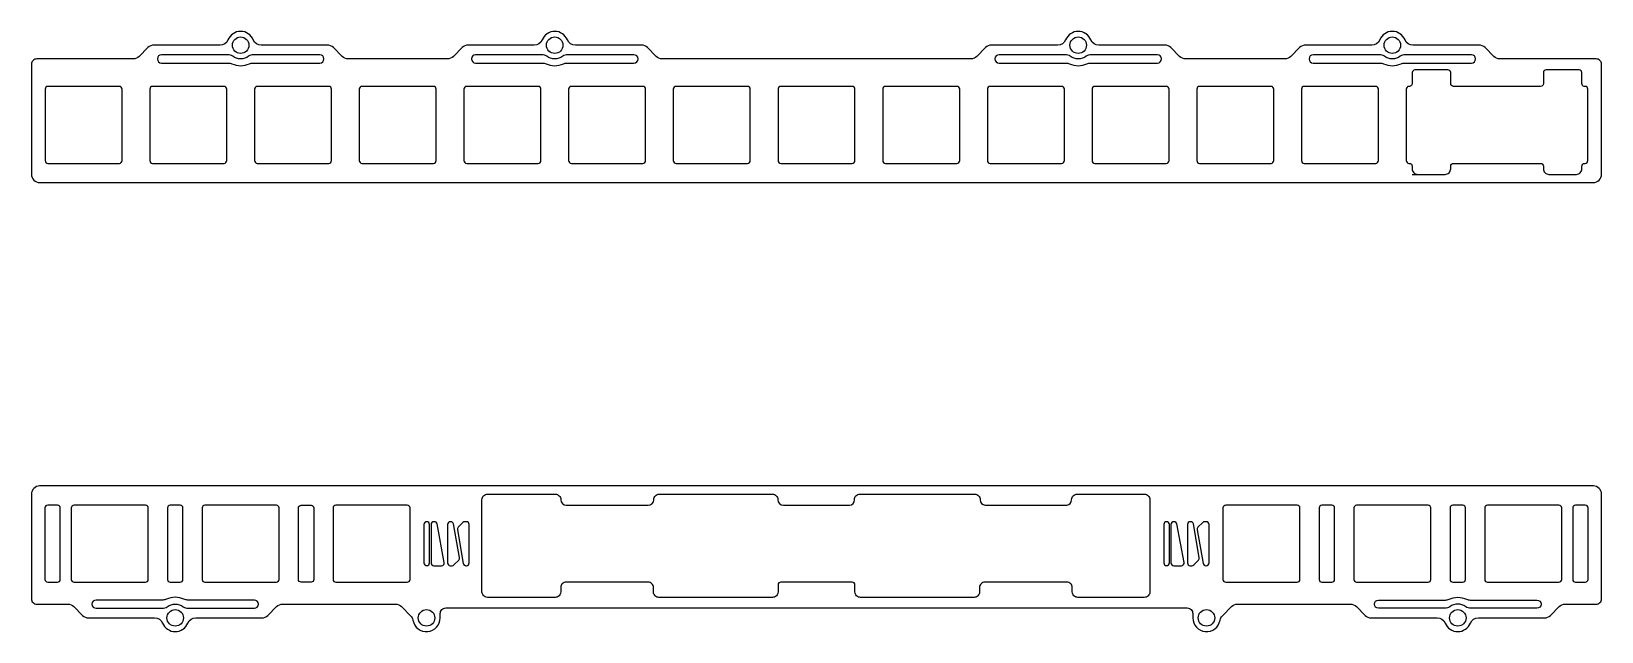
# Model space of a CAD drawing. Header units: millimetres. Extents: x -331 to -45, y -15 to 94.
import ezdxf

# ---------------------------------------------------------------- set-up
doc = ezdxf.new("R2010")
doc.units = ezdxf.units.MM
doc.layers.get('0').update_dxf_attribs({"linetype": 'CONTINUOUS'})

msp = doc.modelspace()

# ---------------------------------------------------------------- linework, layer by layer
msp.add_line((-79.91, 67.82), (-78.8, 67.82))
for points in [[(-156.44, 91.32, 0.198912), (-157.54, 90.87), (-159.12, 89.28, -0.198912), (-160.23, 88.82), (-216.37, 88.82, -0.198912), (-217.48, 89.28), (-219.06, 90.87, 0.198912), (-220.16, 91.32), (-232.18, 91.32, -0.302888), (-233.62, 92.29, 0.666963), (-238.23, 92.29, -0.302888), (-239.67, 91.32), (-251.69, 91.32, 0.198912), (-252.79, 90.87), (-254.37, 89.28, -0.198912), (-255.48, 88.82), (-273.52, 88.82, -0.198912), (-274.63, 89.28), (-276.21, 90.87, 0.198912), (-277.31, 91.32), (-289.33, 91.32, -0.302888), (-290.77, 92.29, 0.666963), (-295.38, 92.29, -0.302888), (-296.82, 91.32), (-308.84, 91.32, 0.198912), (-309.94, 90.87), (-311.52, 89.28, -0.198912), (-312.63, 88.82), (-330.15, 88.82, 0.414214), (-331.15, 87.82), (-331.15, 67.82, 0.414214), (-329.65, 66.32), (-46.95, 66.32, 0.414214), (-45.45, 67.82), (-45.45, 87.82, 0.414214), (-46.45, 88.82), (-63.97, 88.82, -0.198912), (-65.08, 89.28), (-66.66, 90.87, 0.198912), (-67.76, 91.32), (-79.78, 91.32, -0.302888), (-81.22, 92.29, 0.666963), (-85.83, 92.29, -0.302888), (-87.27, 91.32), (-99.29, 91.32, 0.198912), (-100.39, 90.87), (-101.97, 89.28, -0.198912), (-103.08, 88.82), (-121.12, 88.82, -0.198912), (-122.23, 89.28), (-123.81, 90.87, 0.198912), (-124.91, 91.32), (-136.93, 91.32, -0.302888), (-138.37, 92.29, 0.666963), (-142.98, 92.29, -0.302888), (-144.42, 91.32)], [(-278.67, 89.57), (-290.72, 89.57, 0.155639), (-291.63, 89.29, -0.319005), (-294.52, 89.29, 0.155639), (-295.43, 89.57), (-307.48, 89.57, 1), (-307.48, 88.07), (-295.32, 88.07, -0.109799), (-294.66, 87.93, 0.222277), (-291.49, 87.93, -0.109799), (-290.83, 88.07), (-278.67, 88.07, 1)], [(-234.34, 87.93, -0.109799), (-233.68, 88.07), (-221.52, 88.07, 1), (-221.52, 89.57), (-233.57, 89.57, 0.155639), (-234.48, 89.29, -0.319005), (-237.37, 89.29, 0.155639), (-238.28, 89.57), (-250.33, 89.57, 1), (-250.33, 88.07), (-238.17, 88.07, -0.109799), (-237.51, 87.93, 0.222277)], [(-142.26, 87.93, 0.222277), (-139.09, 87.93, -0.109799), (-138.43, 88.07), (-126.27, 88.07, 1), (-126.27, 89.57), (-138.32, 89.57, 0.155639), (-139.23, 89.29, -0.319005), (-142.12, 89.29, 0.155639), (-143.03, 89.57), (-155.08, 89.57, 1), (-155.08, 88.07), (-142.92, 88.07, -0.109799)], [(-85.77, 88.07, -0.109799), (-85.11, 87.93, 0.222277), (-81.94, 87.93, -0.109799), (-81.28, 88.07), (-69.12, 88.07, 1), (-69.12, 89.57), (-81.17, 89.57, 0.155639), (-82.08, 89.29, -0.319005), (-84.97, 89.29, 0.155639), (-85.88, 89.57), (-97.93, 89.57, 1), (-97.93, 88.07)], [(-72.41, 69.82), (-56.54, 69.82, -0.414214), (-56.04, 69.32), (-56.04, 68.82, 0.414214), (-55.04, 67.82), (-50.04, 67.82, 0.414214), (-49.04, 68.82), (-49.04, 69.32, -0.414214), (-48.54, 69.82), (-48.45, 69.82, 0.414214), (-47.95, 70.32), (-47.95, 83.32, 0.414214), (-48.45, 83.82), (-48.6, 83.82, -0.378564), (-49.04, 84.32), (-49.04, 86.33, 0.414214), (-49.54, 86.82), (-55.54, 86.82, 0.414214), (-56.04, 86.33), (-56.04, 84.32, -0.414214), (-56.54, 83.82), (-72.41, 83.82, -0.414214), (-72.91, 84.32), (-72.91, 86.33, 0.414214), (-73.41, 86.82), (-79.41, 86.82, 0.414214), (-79.91, 86.33), (-79.91, 84.32, -0.414214), (-80.41, 83.82), (-80.5, 83.82, 0.414214), (-81, 83.32), (-81, 70.32, 0.414214), (-80.5, 69.82), (-80.41, 69.82, -0.414214), (-79.91, 69.32), (-79.91, 68.82, 0.414214), (-78.91, 67.82), (-73.91, 67.82, 0.414214), (-72.91, 68.82), (-72.91, 69.32, -0.414214)], [(-328.65, 83.32), (-328.65, 70.32, 0.414214), (-328.15, 69.82), (-315.15, 69.82, 0.414214), (-314.65, 70.32), (-314.65, 83.32, 0.414214), (-315.15, 83.82), (-328.15, 83.82, 0.414214)], [(-295.6, 83.32, 0.414214), (-296.1, 83.82), (-309.1, 83.82, 0.414214), (-309.6, 83.32), (-309.6, 70.32, 0.414214), (-309.1, 69.82), (-296.1, 69.82, 0.414214), (-295.6, 70.32)], [(-290.05, 69.82), (-277.05, 69.82, 0.414214), (-276.55, 70.32), (-276.55, 83.32, 0.414214), (-277.05, 83.82), (-290.05, 83.82, 0.414214), (-290.55, 83.32), (-290.55, 70.32, 0.414214)], [(-271, 69.82), (-258, 69.82, 0.414214), (-257.5, 70.32), (-257.5, 83.32, 0.414214), (-258, 83.82), (-271, 83.82, 0.414214), (-271.5, 83.32), (-271.5, 70.32, 0.414214)], [(-251.95, 69.82), (-238.95, 69.82, 0.414214), (-238.45, 70.32), (-238.45, 83.32, 0.414214), (-238.95, 83.82), (-251.95, 83.82, 0.414214), (-252.45, 83.32), (-252.45, 70.32, 0.414214)], [(-219.9, 69.82, 0.414214), (-219.4, 70.32), (-219.4, 83.32, 0.414214), (-219.9, 83.82), (-232.9, 83.82, 0.414214), (-233.4, 83.32), (-233.4, 70.32, 0.414214), (-232.9, 69.82)], [(-200.85, 83.82), (-213.85, 83.82, 0.414214), (-214.35, 83.32), (-214.35, 70.32, 0.414214), (-213.85, 69.82), (-200.85, 69.82, 0.414214), (-200.35, 70.32), (-200.35, 83.32, 0.414214)], [(-181.8, 69.82, 0.414214), (-181.3, 70.32), (-181.3, 83.32, 0.414214), (-181.8, 83.82), (-194.8, 83.82, 0.414214), (-195.3, 83.32), (-195.3, 70.32, 0.414214), (-194.8, 69.82)], [(-175.75, 69.82), (-162.75, 69.82, 0.414214), (-162.25, 70.32), (-162.25, 83.32, 0.414214), (-162.75, 83.82), (-175.75, 83.82, 0.414214), (-176.25, 83.32), (-176.25, 70.32, 0.414214)], [(-143.7, 69.82, 0.414214), (-143.2, 70.32), (-143.2, 83.32, 0.414214), (-143.7, 83.82), (-156.7, 83.82, 0.414214), (-157.2, 83.32), (-157.2, 70.32, 0.414214), (-156.7, 69.82)], [(-124.65, 83.82), (-137.65, 83.82, 0.414214), (-138.15, 83.32), (-138.15, 70.32, 0.414214), (-137.65, 69.82), (-124.65, 69.82, 0.414214), (-124.15, 70.32), (-124.15, 83.32, 0.414214)], [(-105.1, 70.32), (-105.1, 83.32, 0.414214), (-105.6, 83.82), (-118.6, 83.82, 0.414214), (-119.1, 83.32), (-119.1, 70.32, 0.414214), (-118.6, 69.82), (-105.6, 69.82, 0.414214)], [(-99.55, 83.82, 0.414214), (-100.05, 83.32), (-100.05, 70.32, 0.414214), (-99.55, 69.82), (-86.55, 69.82, 0.414214), (-86.05, 70.32), (-86.05, 83.32, 0.414214), (-86.55, 83.82)], [(-320.74, -12.88), (-308.73, -12.88, -0.302888), (-307.29, -13.84, 0.666963), (-302.67, -13.84, -0.302888), (-301.23, -12.88), (-289.22, -12.88, 0.198912), (-288.12, -12.42), (-286.53, -10.83, -0.198912), (-285.43, -10.38), (-264.91, -10.38, -0.198912), (-263.81, -10.83), (-262.16, -12.48, -0.153694), (-261.72, -13.31, 0.915934), (-256.76, -12.88), (-256.76, -12.08, -0.414214), (-255.76, -11.08), (-120.84, -11.08, -0.414214), (-119.84, -12.08), (-119.84, -12.88, 0.915934), (-114.88, -13.31, -0.153694), (-114.44, -12.48), (-112.79, -10.83, -0.198912), (-111.69, -10.38), (-91.17, -10.38, -0.198912), (-90.07, -10.83), (-88.48, -12.42, 0.198912), (-87.38, -12.88), (-75.37, -12.88, -0.302888), (-73.93, -13.84, 0.666963), (-69.31, -13.84, -0.302888), (-67.87, -12.88), (-55.86, -12.88, 0.198912), (-54.76, -12.42), (-53.17, -10.83, -0.198912), (-52.07, -10.38), (-46.45, -10.38, 0.414214), (-45.45, -9.38), (-45.45, 9.62, 0.414214), (-46.95, 11.12), (-329.65, 11.12, 0.414214), (-331.15, 9.62), (-331.15, -9.38, 0.414214), (-330.15, -10.38), (-324.53, -10.38, -0.198912), (-323.43, -10.83), (-321.84, -12.42, 0.198912)], [(-233.84, -6.38, 0.414214), (-234.84, -7.38), (-234.84, -8.16, -0.414214), (-235.84, -9.16), (-247.95, -9.16, -0.416584), (-249.17, -8.2), (-249.17, 8.62, -0.414214), (-248.17, 9.62), (-235.83, 9.62, -0.414214), (-234.83, 8.62), (-234.83, 8.61, 0.406554), (-233.84, 7.62), (-218.95, 7.62, 0.410646), (-217.89, 8.62), (-217.89, 8.62, -0.414704), (-216.89, 9.62), (-196.34, 9.62, -0.414761), (-195.34, 8.62), (-195.34, 8.61, 0.405575), (-194.31, 7.62), (-182.3, 7.62, 0.40735), (-181.41, 8.62), (-181.41, 8.62, -0.4147), (-180.41, 9.62), (-159.52, 9.62, -0.414768), (-158.52, 8.62), (-158.52, 8.62, 0.406739), (-157.64, 7.62), (-142.76, 7.62, 0.406957), (-141.88, 8.62), (-141.88, 8.62, -0.414214), (-140.88, 9.62), (-128.65, 9.62, -0.414214), (-127.65, 8.62), (-127.65, -8.16, -0.414214), (-128.65, -9.16), (-140.76, -9.16, -0.414214), (-141.76, -8.16), (-141.76, -7.38, 0.414214), (-142.76, -6.38), (-157.64, -6.38, 0.414214), (-158.64, -7.38), (-158.64, -8.16, -0.414214), (-159.64, -9.16), (-180.3, -9.16, -0.414214), (-181.3, -8.16), (-181.3, -6.88, 0.414214), (-181.8, -6.38), (-194.8, -6.38, 0.414214), (-195.3, -6.88), (-195.3, -8.16, -0.414214), (-196.3, -9.16), (-216.96, -9.16, -0.414214), (-217.96, -8.16), (-217.96, -7.38, 0.414214), (-218.96, -6.38)], [(-328.19, -6.38), (-326.39, -6.38, 0.414214), (-325.89, -5.88), (-325.89, 7.12, 0.414214), (-326.39, 7.62), (-328.19, 7.62, 0.414027), (-328.69, 7.13), (-328.69, -5.87, 0.4144)], [(-323.89, -5.88, 0.414214), (-323.39, -6.38), (-310.39, -6.38, 0.414214), (-309.89, -5.88), (-309.89, 7.12, 0.414214), (-310.39, 7.62), (-323.39, 7.62, 0.414214), (-323.89, 7.12)], [(-304.08, -6.38, 0.414214), (-303.58, -5.88), (-303.58, 7.12, 0.414214), (-304.08, 7.62), (-305.89, 7.62, 0.414214), (-306.39, 7.12), (-306.39, -5.88, 0.414214), (-305.89, -6.38)], [(-300.08, 7.12), (-300.08, -5.88, 0.414214), (-299.58, -6.38), (-286.58, -6.38, 0.414214), (-286.08, -5.88), (-286.08, 7.12, 0.414214), (-286.58, 7.62), (-299.58, 7.62, 0.414214)], [(-279.76, -5.88, -0.414214), (-280.26, -6.38), (-282.08, -6.38, -0.414214), (-282.58, -5.88), (-282.58, 7.12, -0.414214), (-282.08, 7.62), (-280.26, 7.62, -0.414214), (-279.76, 7.12)], [(-262.76, -6.38, 0.414214), (-262.26, -5.88), (-262.26, 7.12, 0.414214), (-262.76, 7.62), (-275.76, 7.62, 0.414214), (-276.26, 7.12), (-276.26, -5.88, 0.414214), (-275.76, -6.38)], [(-100.34, -5.88), (-100.34, 7.12, 0.414214), (-100.84, 7.62), (-113.84, 7.62, 0.414214), (-114.34, 7.12), (-114.34, -5.88, 0.414214), (-113.84, -6.38), (-100.84, -6.38, 0.414214)], [(-94.52, -6.38, 0.414214), (-94.02, -5.88), (-94.02, 7.12, 0.414214), (-94.52, 7.62), (-96.34, 7.62, 0.414214), (-96.84, 7.12), (-96.84, -5.88, 0.414214), (-96.34, -6.38)], [(-90.02, 7.62, 0.414214), (-90.52, 7.12), (-90.52, -5.88, 0.414214), (-90.02, -6.38), (-77.02, -6.38, 0.414214), (-76.52, -5.88), (-76.52, 7.12, 0.414214), (-77.02, 7.62)], [(-73.02, 7.12), (-73.02, -5.88, 0.414214), (-72.52, -6.38), (-70.71, -6.38, 0.414214), (-70.21, -5.88), (-70.21, 7.12, 0.414214), (-70.71, 7.62), (-72.52, 7.62, 0.414214)], [(-53.21, 7.62), (-66.21, 7.62, 0.414214), (-66.71, 7.12), (-66.71, -5.88, 0.414214), (-66.21, -6.38), (-53.21, -6.38, 0.414214), (-52.71, -5.88), (-52.71, 7.12, 0.414214)], [(-50.71, -5.88, 0.414214), (-50.21, -6.38), (-48.41, -6.38, 0.4144), (-47.91, -5.87), (-47.91, 7.13, 0.414027), (-48.41, 7.62), (-50.21, 7.62, 0.414214), (-50.71, 7.12)], [(-259.72, -2.88, 0.999631), (-258.72, -2.88), (-258.72, 4.12, 1), (-259.72, 4.12)], [(-257.34, 4.22, 0.360911), (-257.83, 4.62), (-257.92, 4.62, 0.414214), (-258.42, 4.12), (-258.42, -2.88, 0.414214), (-257.92, -3.38), (-256.52, -3.38, 0.469603), (-256.03, -2.78)], [(-253.4, -2.36, 0.244698), (-253.26, -1.92), (-254.34, 4.21, 0.36397), (-254.83, 4.62), (-254.92, 4.62, 0.414214), (-255.42, 4.12), (-255.42, -2.88, 0.414214), (-254.92, -3.38), (-254.62, -3.38, 0.198912), (-254.27, -3.23)], [(-252.57, -2.96, 0.36397), (-252.08, -3.38), (-252, -3.38, 0.414214), (-251.5, -2.88), (-251.5, 4.12, 0.414214), (-252, 4.62), (-252.29, 4.62, 0.198912), (-252.64, 4.48), (-253.51, 3.61, 0.244698), (-253.65, 3.17)], [(-124.1, -2.88), (-124.1, 4.12, 1), (-125.1, 4.12), (-125.1, -2.88, 0.999631)], [(-123.22, 4.62), (-123.3, 4.62, 0.414214), (-123.8, 4.12), (-123.8, -2.88, 0.414214), (-123.3, -3.38), (-121.91, -3.38, 0.469603), (-121.41, -2.78), (-122.73, 4.22, 0.360911)], [(-119.73, 4.21, 0.36397), (-120.22, 4.62), (-120.3, 4.62, 0.414214), (-120.8, 4.12), (-120.8, -2.88, 0.414214), (-120.3, -3.38), (-120.01, -3.38, 0.198912), (-119.66, -3.23), (-118.79, -2.36, 0.244698), (-118.65, -1.92)], [(-118.9, 3.61, 0.244698), (-119.04, 3.17), (-117.96, -2.96, 0.36397), (-117.46, -3.38), (-117.38, -3.38, 0.414214), (-116.88, -2.88), (-116.88, 4.12, 0.414214), (-117.38, 4.62), (-117.68, 4.62, 0.198912), (-118.03, 4.48)], [(-302.73, -9.63, -0.109799), (-303.39, -9.48, 0.222277), (-306.57, -9.48, -0.109799), (-307.23, -9.63), (-319.39, -9.63, 1), (-319.39, -11.13), (-307.33, -11.13, 0.155639), (-306.43, -10.84, -0.319005), (-303.53, -10.84, 0.155639), (-302.63, -11.13), (-290.58, -11.13, 1), (-290.58, -9.63)], [(-57.21, -9.63, -1), (-57.21, -11.13), (-69.27, -11.13, -0.155639), (-70.17, -10.84, 0.319005), (-73.07, -10.84, -0.155639), (-73.97, -11.13), (-86.03, -11.13, -1), (-86.03, -9.63), (-73.87, -9.63, 0.109799), (-73.21, -9.48, -0.222277), (-70.03, -9.48, 0.109799), (-69.37, -9.63)]]:
    msp.add_lwpolyline(points, format="xyb", close=True)
for centre in [(-293.08, 91.32), (-235.93, 91.32), (-140.68, 91.32), (-83.53, 91.32), (-304.98, -12.88), (-259.26, -12.88), (-117.34, -12.88), (-71.62, -12.88)]:
    msp.add_circle(centre, 1.5)

doc.saveas('drawing.dxf')
